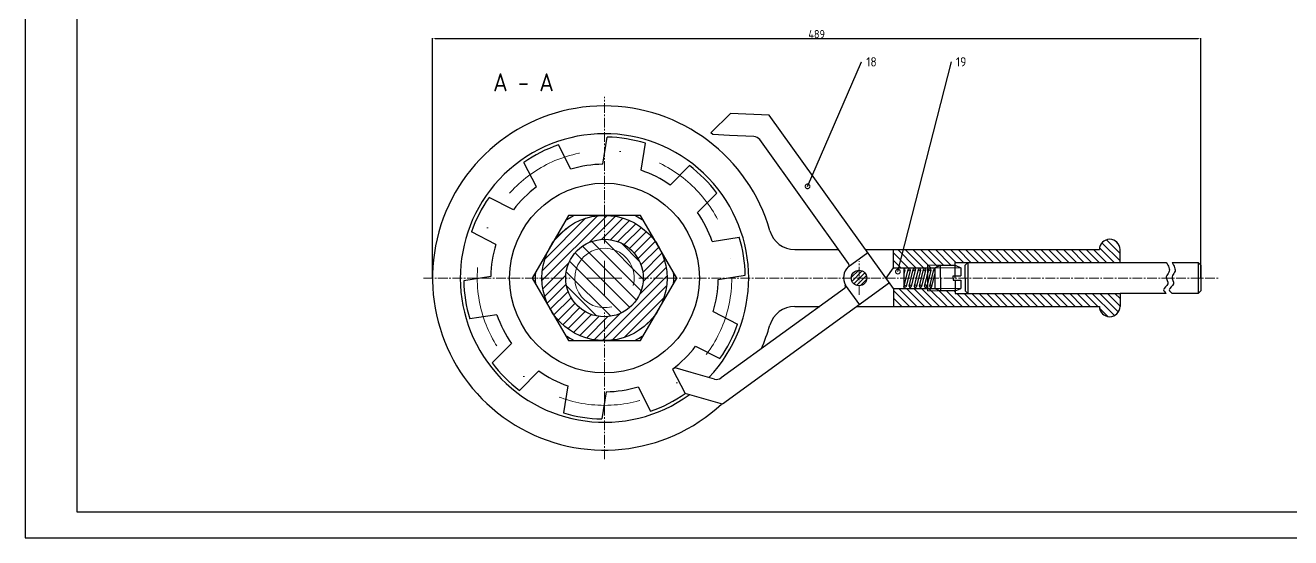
# Model space of a CAD drawing. Header units: millimetres. Extents: x 0 to 841, y 0 to 594.
# Drawn here: x 0 to 490.2, y 0 to 198.3 of the extents above; entities that cross this region are included whole.
import ezdxf
from ezdxf import colors
from ezdxf.entities.mleader import LeaderData, LeaderLine
from ezdxf.math import Vec2, Vec3

# ---------------------------------------------------------------- set-up
doc = ezdxf.new("R2010")
doc.units = ezdxf.units.MM
doc.header["$LTSCALE"] = 5
doc.linetypes.add('CENTER2', pattern=[1.125, 0.75, -0.125, 0.125, -0.125])
doc.linetypes.add('DASHDOT2', pattern=[12.7, 6.35, -3.175, 0, -3.175])
doc.layers.get('0').update_dxf_attribs({"lineweight": 30})
for name, color, linetype, lineweight in [('Cote', 7, 'Continuous', 13), ('Hasuri', 7, 'Continuous', 13), ('Layer1', 7, 'DASHDOT2', 13), ('Thick', 7, 'Continuous', 30), ('Thin', 7, 'Continuous', 13)]:
    doc.layers.add(name, color=color, linetype=linetype, lineweight=lineweight)
doc.styles.get("Standard").update_dxf_attribs({"font": 'isocp.shx'})
doc.dimstyles.get("Standard").update_dxf_attribs({"dimtxt": 3.2, "dimasz": 1, "dimexe": 0.18, "dimexo": 0.0625, "dimgap": 0.09, "dimtad": 1, "dimdec": 0, "dimzin": 0, "dimdsep": 46, "dimtxsty": 'Standard', "dimcen": 0.09, "dimadec": 0, "dimazin": 0, "dimtfac": 1, "dimtdec": 0, "dimtofl": 0, "dimtmove": 0, "dimatfit": 3, "dimfxl": 1, "dimtolj": 1, "dimtzin": 0, "dimarcsym": 1})

# ---------------------------------------------------------------- blocks, each defined once
blk = doc.blocks.new('*U18')
at = {"layer": 'Hasuri', "color": 0, "linetype": 'CENTER2', "transparency": 16777216}
for p, q in [((0, 13.32), (0, 70.12)), ((-70.12, 0), (-13.32, 0)), ((13.32, 0), (237.88, 0)), ((0, -70.12), (0, -13.32))]:
    blk.add_line(p, q, dxfattribs=at)
at = {"layer": 'Hasuri', "color": 0, "linetype": 'Continuous', "transparency": 16777216}
for p, q in [((0, -6.66), (0, 6.66)), ((-6.66, 0), (6.66, 0))]:
    blk.add_line(p, q, dxfattribs=at)
blk = doc.blocks.new('*U19')
at = {"layer": 'Thick'}
for p, q in [((-7.5, -5.31), (-7.5, 5.31)), ((7.5, -5.31), (7.5, 5.31))]:
    blk.add_line(p, q, dxfattribs=at)
blk = doc.blocks.new('*U20')
at = {"layer": 'Thick', "color": 0, "linetype": 'ByBlock', "lineweight": -2, "transparency": 16777216}
blk.add_blockref('*U19', (224.35, 149.24), dxfattribs=at)
for p, rotation in [((195.71, 139.94), 35.99999999999999), ((252.98, 139.94), 324), ((178.01, 115.58), 72), ((270.68, 115.58), 288), ((178.01, 85.47), 108), ((270.68, 85.47), 252), ((195.71, 61.11), 144), ((252.98, 61.11), 216), ((224.35, 51.8), 180)]:
    blk.add_blockref('*U19', p, dxfattribs=dict(at, rotation=rotation))
blk = doc.blocks.new('*U21')
at = {"layer": 'Thick'}
blk.add_circle((0, 0), 0.4, dxfattribs=at)
blk = doc.blocks.new('*U22')
at = {"layer": 'Thick', "color": 0, "linetype": 'ByBlock', "lineweight": -2, "transparency": 16777216}
for p in [(0, 0), (2, 0), (4, 0), (6, 0), (8, 0)]:
    blk.add_blockref('*U21', p, dxfattribs=at)
blk = doc.blocks.new('*U23')
at = {"layer": 'Thick'}
blk.add_circle((0, 0), 0.4, dxfattribs=at)
blk = doc.blocks.new('*U24')
at = {"layer": 'Thick', "color": 0, "linetype": 'ByBlock', "lineweight": -2, "transparency": 16777216}
for p in [(0, 0), (2, 0), (4, 0), (6, 0), (8, 0)]:
    blk.add_blockref('*U23', p, dxfattribs=at)
blk = doc.blocks.new('*U25')
at = {"layer": 'Thick'}
for p, q in [((-1.19, -3.1), (0.41, 3.3)), ((1.19, 3.1), (-0.41, -3.3))]:
    blk.add_line(p, q, dxfattribs=at)
blk = doc.blocks.new('*U26')
at = {"layer": 'Thick', "color": 0, "linetype": 'ByBlock', "lineweight": -2, "transparency": 16777216}
for p in [(0, 0), (2, 0), (4, 0), (6, 0), (8, 0)]:
    blk.add_blockref('*U25', p, dxfattribs=at)
blk = doc.blocks.new('*U27')
at = {"layer": 'Thin', "color": 0, "linetype": 'CENTER2', "transparency": 16777216}
for p, q in [((0, 0.6), (0, 6.5)), ((-6.5, 0), (-0.6, 0)), ((0.6, 0), (6.5, 0)), ((0, -6.5), (0, -0.6))]:
    blk.add_line(p, q, dxfattribs=at)
at = {"layer": 'Thin', "color": 0, "linetype": 'Continuous', "transparency": 16777216}
for p, q in [((-0.3, 0), (0.3, 0)), ((0, -0.3), (0, 0.3))]:
    blk.add_line(p, q, dxfattribs=at)
blk = doc.blocks.new('_DotSmall')
at = {"color": 0, "linetype": 'ByBlock', "const_width": 0.5}
blk.add_lwpolyline([(-0.0625, 0, 1), (0.0625, 0, 1)], format="xyb", close=True, dxfattribs=at)
blk = doc.blocks.new('*D36')
at = {"layer": 'Cote', "color": 0, "lineweight": -2, "transparency": 16777216}
for p, q in [((157.73, 100.58), (157.73, 193.41)), ((158.73, 193.23), (454.36, 193.23)), ((455.36, 100.58), (455.36, 193.41))]:
    blk.add_line(p, q, dxfattribs=at)
at = {"layer": 'Cote', "color": 0, "transparency": 16777216}
for points in [[(158.73, 193.39), (158.73, 193.06), (157.73, 193.23)], [(454.36, 193.39), (454.36, 193.06), (455.36, 193.23)]]:
    blk.add_solid(points, dxfattribs=at)
at = {"layer": 'Defpoints', "color": 0, "transparency": 16777216}
for p in [(455.36, 193.23), (157.73, 100.52), (455.36, 100.52)]:
    blk.add_point(p, dxfattribs=at)
at = {"layer": 'Cote', "color": 0, "transparency": 16777216, "insert": (306.54, 194.92), "char_height": 3.2, "attachment_point": 5}
blk.add_mtext('\\A1;{\\Fisocp|c238;489}', dxfattribs=at)

msp = doc.modelspace()

# ---------------------------------------------------------------- hatches: boundary and pattern name
at = {"layer": 'Hasuri', "transparency": 33554687}
h = msp.add_hatch(dxfattribs=at)
h.set_pattern_fill('ANSI31', color=256, scale=0.65, angle=90)
h.paths.add_polyline_path([(424.04, 111.52, 1), (416.04, 111.52), (339.63, 111.52), (336.29, 111.52), (336.29, 104.52), (352.36, 104.52), (354.56, 105.52), (360.16, 105.52), (360.16, 106.52), (387.16, 106.52), (424.04, 106.52)])
h.paths.add_polyline_path([(424.04, 94.52), (365.04, 94.52), (360.16, 94.52), (360.16, 95.52), (354.56, 95.52), (352.36, 96.52), (336.29, 96.52), (336.29, 89.52), (339.65, 89.52), (416.04, 89.52, 1), (424.04, 89.52)])
h = msp.add_hatch(dxfattribs=at)
h.set_pattern_fill('ANSI31', color=256, scale=0.37)
h.paths.add_polyline_path([(319.95, 100.52), (322.95, 100.52), (322.95, 100.52), (322.95, 100.52), (325.95, 100.52, 0.999988)])
h.paths.add_polyline_path([(325.95, 100.52), (323.55, 100.52), (322.95, 100.52), (322.95, 100.52), (322.95, 100.52), (322.65, 100.52), (319.95, 100.52, 1)])
at = {"layer": 'Thin', "transparency": 33554687}
h = msp.add_hatch(dxfattribs=at)
h.set_pattern_fill('ANSI31', color=256, scale=0.8)
h.paths.add_polyline_path([(224.35, 124.77, 0.414214), (200.1, 100.52), (209.35, 100.52, -0.414214), (224.35, 115.52)])
h.paths.add_polyline_path([(224.35, 85.52, -0.414214), (209.35, 100.52), (200.1, 100.52, 0.414214), (224.35, 76.27)])
h.paths.add_polyline_path([(248.59, 100.52), (239.35, 100.52, -0.414214), (224.35, 85.52), (224.35, 76.27, 0.414214)])
h.paths.add_polyline_path([(224.35, 124.77), (224.35, 115.52, -0.414214), (239.35, 100.52), (248.59, 100.52, 0.414214)])
h = msp.add_hatch(dxfattribs=at)
h.set_pattern_fill('ANSI31', color=256, scale=1.2, angle=90)
h.paths.add_polyline_path([(224.35, 112.02), (224.35, 115.52, 0.414214), (209.35, 100.52, 0.414214), (224.35, 85.52), (224.35, 89.02, -0.414214), (212.85, 100.52, -0.414214)])
h.paths.add_polyline_path([(224.35, 112.02, 0.414214), (212.85, 100.52, 0.414214), (224.35, 89.02)], flags=17)
h.paths.add_polyline_path([(224.35, 112.02), (224.35, 89.02, 0.414214), (235.85, 100.52, 0.414214)], flags=17)
h.paths.add_polyline_path([(239.35, 100.52, 0.414214), (224.35, 115.52), (224.35, 112.02, -0.414214), (235.85, 100.52, -0.414214), (224.35, 89.02), (224.35, 85.52, 0.414214)])

# ---------------------------------------------------------------- linework, layer by layer
at = {"layer": 'Layer1'}
msp.add_circle((224.35, 100.52), 49.3, dxfattribs=at)
at = {"layer": 'Thick'}
for p, q in [((265.54, 156.77), (273.11, 164.24)), ((288.12, 163.58), (273.11, 164.24)), ((336.29, 96.52), (288.12, 163.58)), ((266.31, 156.03), (265.54, 156.77)), ((272.73, 155.74), (266.31, 156.03)), ((282.17, 155.33), (272.73, 155.74)), ((318.9, 106.15), (284.47, 154.08)), ((298.03, 111.52), (315.04, 111.52)), ((318.78, 104.85), (326.35, 110.36)), ((325.51, 111.52), (339.62, 111.52)), ((336.29, 104.52), (336.29, 111.52)), ((339.63, 111.52), (416.04, 111.52)), ((424.04, 106.52), (424.04, 111.52)), ((333.41, 100.52), (336.29, 104.52)), ((336.29, 104.52), (352.36, 104.52)), ((340.36, 104.52), (340.36, 96.52)), ((340.74, 103.62), (340.36, 102.09)), ((349.47, 105.52), (349.47, 95.52)), ((350.37, 97.42), (351.97, 103.81)), ((352.36, 104.52), (354.56, 105.52)), ((352.36, 104.52), (352.36, 96.52)), ((354.56, 100.52), (354.56, 105.52)), ((354.56, 105.52), (360.16, 105.52)), ((360.16, 100.52), (360.16, 106.52)), ((360.16, 106.52), (387.16, 106.52)), ((360.16, 101.32), (360.16, 105.52)), ((360.16, 105.52), (362.36, 104.52)), ((362.36, 104.52), (362.36, 101.32)), ((364.04, 105.52), (365.04, 106.52)), ((364.04, 100.52), (364.04, 105.52)), ((365.04, 106.52), (424.04, 106.52)), ((365.04, 106.52), (365.04, 94.52)), ((424.04, 106.52), (441.96, 106.52)), ((444.2, 106.52), (449.76, 106.52)), ((449.76, 106.52), (454.36, 106.52)), ((454.36, 106.52), (455.36, 105.52)), ((454.36, 106.52), (454.36, 94.52)), ((455.36, 105.52), (455.36, 95.52)), ((334.79, 98.6), (270, 51.67)), ((322.95, 100.52), (322.95, 100.52)), ((322.95, 100.52), (322.95, 100.52)), ((322.95, 100.52), (322.95, 100.52)), ((351.15, 97.23), (352.36, 102.07)), ((354.56, 100.52), (354.56, 95.52)), ((359.36, 100.52), (359.36, 101.32)), ((359.36, 101.32), (362.36, 101.32)), ((359.36, 100.52), (359.36, 99.72)), ((359.36, 99.72), (362.36, 99.72)), ((360.16, 99.72), (360.16, 95.52)), ((362.36, 99.72), (362.36, 96.52)), ((364.04, 100.52), (364.04, 95.52)), ((317.34, 96.46), (269.54, 61.83)), ((317.64, 97.73), (323.08, 90.12)), ((336.29, 96.52), (352.36, 96.52)), ((336.29, 96.52), (336.29, 89.52)), ((352.36, 96.52), (354.56, 95.52)), ((360.16, 95.52), (354.56, 95.52)), ((360.16, 95.52), (362.36, 96.52)), ((360.16, 95.52), (360.16, 94.52)), ((360.16, 94.52), (387.16, 94.52)), ((364.04, 95.52), (365.04, 94.52)), ((365.04, 94.52), (424.04, 94.52)), ((424.04, 94.52), (424.04, 89.52)), ((441.96, 94.52), (424.04, 94.52)), ((454.36, 94.52), (444.2, 94.52)), ((454.36, 94.52), (455.36, 95.52)), ((298.03, 89.52), (307.77, 89.52)), ((322.26, 89.52), (339.65, 89.52)), ((339.63, 89.52), (391.46, 89.52)), ((339.63, 89.52), (416.04, 89.52)), ((251.69, 65.72), (250.73, 65.25)), ((257.88, 63.96), (251.69, 65.72)), ((266.96, 61.37), (257.88, 63.96)), ((270, 51.67), (255.55, 55.78))]:
    msp.add_line(p, q, dxfattribs=at)
for points in [[(0, 0), (841, 0), (841, 594), (0, 594)], [(20, 10), (831, 10), (831, 584), (20, 584)], [(210.35, 124.77), (196.35, 100.52), (210.35, 76.27), (238.35, 76.27), (252.35, 100.52), (238.35, 124.77)]]:
    msp.add_lwpolyline(points, close=True, dxfattribs=at)
for centre, radius in [((224.35, 100.52), 36.75), ((224.35, 100.52), 24.25), ((224.35, 100.52), 15), ((322.95, 100.52), 3), ((340.76, 97.32), 0.4)]:
    msp.add_circle(centre, radius, dxfattribs=at)
for centre, radius, start, end in [((224.35, 100.52), 66.62, 15.9078, 312.9356), ((224.35, 100.52), 55.85, 316.379, 305.9723), ((224.35, 100.52), 54.55, 109.0904, 124.8955), ((224.35, 100.52), 54.55, 73.0904, 88.8955), ((282.04, 152.33), 3, 35.6911, 87.4854), ((224.35, 100.52), 44.05, 90.796, 107.19), ((224.35, 100.52), 44.05, 54.796, 71.19), ((224.35, 100.52), 54.55, 37.0904, 52.8955), ((224.35, 100.52), 44.05, 126.796, 143.19), ((224.35, 100.52), 54.55, 145.0904, 160.8955), ((224.35, 100.52), 26.82, 115.2818, 124.7182), ((224.35, 100.52), 26.82, 55.2818, 64.7182), ((224.35, 100.52), 44.05, 18.796, 35.19), ((298.03, 121.52), 10, 195.9078, 270), ((224.35, 100.52), 44.05, 162.796, 179.19), ((224.35, 100.52), 54.55, 1.0904, 16.8955), ((420.04, 111.52), 4, 0, 180), ((322.95, 100.52), 6, 133.912, 207.755), ((318.09, 105.57), 1, 313.912, 35.6911), ((340.36, 103.72), 0.4, 270, 90), ((352.36, 103.72), 0.4, 90, 270), ((352.36, 103.72), 0.4, 90, 270), ((224.35, 100.52), 54.55, 181.0904, 196.8955), ((224.35, 100.52), 26.82, 175.2818, 184.7182), ((224.35, 100.52), 26.82, 355.2818, 4.7182), ((224.35, 100.52), 44.05, 342.796, 359.19), ((322.95, 100.52), 6, 359.9739, 359.9742), ((316.75, 97.27), 1, 305.9195, 27.755), ((298.03, 79.52), 10, 90, 164.0922), ((420.04, 89.52), 4, 180, 0), ((224.35, 100.52), 44.05, 198.796, 215.19), ((224.35, 100.52), 26.82, 235.2818, 244.7182), ((224.35, 100.52), 26.82, 295.2818, 304.7182), ((224.35, 100.52), 54.55, 325.0904, 340.8955), ((224.35, 100.52), 66.62, 335.651, 344.0922), ((224.35, 100.52), 44.05, 306.796, 323.19), ((224.35, 100.52), 54.55, 217.0904, 232.8955), ((224.35, 100.52), 44.05, 234.796, 251.19), ((267.78, 64.26), 3, 254.1252, 305.9195), ((224.35, 100.52), 44.05, 270.796, 287.19), ((224.35, 100.52), 54.55, 289.0904, 304.8955), ((224.35, 100.52), 54.55, 253.0904, 268.8955)]:
    msp.add_arc(centre, radius, start, end, dxfattribs=at)
for points in [[(441.96, 106.52), (442.97, 102.75), (441.96, 100.97), (442.54, 98.24), (440.91, 95.96), (441.96, 94.52)], [(444.2, 106.52), (445.2, 102.75), (444.2, 100.97), (444.77, 98.24), (443.14, 95.96), (444.2, 94.52)]]:
    msp.add_spline(points, degree=3, dxfattribs=at)
at = {"layer": 'Thin'}
for p, q in [((354.56, 105.52), (349.47, 105.52)), ((352.36, 104.52), (362.36, 104.52)), ((354.56, 95.52), (349.47, 95.52)), ((352.36, 96.52), (362.36, 96.52))]:
    msp.add_line(p, q, dxfattribs=at)
msp.add_arc((224.35, 100.52), 11.5, 345.0873, 284.4857, dxfattribs=at)

# ---------------------------------------------------------------- block references
at = {"layer": 'Hasuri', "linetype": 'CENTER2'}
msp.add_blockref('*U18', (224.35, 100.52), dxfattribs=at)
at = {"layer": 'Thick', "rotation": 350.9929654302778}
msp.add_blockref('*U20', (-12.97, 36.36), dxfattribs=at)
at = {"layer": 'Thick'}
for name, p in [('*U26', (341.56, 100.52)), ('*U22', (342.36, 103.72))]:
    msp.add_blockref(name, p, dxfattribs=at)
at = {"layer": 'Thick', "xscale": -1, "rotation": 180}
msp.add_blockref('*U24', (342.76, 97.32), dxfattribs=at)
at = {"layer": 'Thin', "linetype": 'CENTER2'}
msp.add_blockref('*U27', (322.95, 100.52), dxfattribs=at)

# ---------------------------------------------------------------- texts
at = {"layer": 'Thick', "insert": (181.22, 179.78), "char_height": 6.971, "attachment_point": 1}
msp.add_mtext_dynamic_manual_height_columns('A - A', width=922.4166, gutter_width=34.86, heights=[9.58], dxfattribs=at)

# ---------------------------------------------------------------- dimensions: what is measured, and where the dimension line sits
at = {"layer": 'Cote'}
dim = msp.add_linear_dim(base=(455.36, 193.23), p1=(157.73, 100.52), p2=(455.36, 100.52), text='{\\Fisocp|c238;489}', dimstyle='Standard', dxfattribs=at)
dim.commit()
dim.dimension.update_dxf_attribs({"geometry": '*D36', "text_midpoint": (306.54, 194.92)})

# ---------------------------------------------------------------- leaders
at = {"layer": 'Thin'}
ml = msp.add_multileader_mtext('Standard', dxfattribs=at)
ml.set_content('18', color=256)
ml.set_leader_properties()
ml.set_arrow_properties(name='DOTSMALL')
ml.build(insert=Vec2(0, 0))
ml.multileader.update_dxf_attribs({"dogleg_length": 0, "arrow_head_size": 3.6, "scale": 20})
ctx = ml.context
ctx.base_point, ctx.scale, ctx.char_height, ctx.arrow_head_size, ctx.landing_gap_size, ctx.plane_origin = Vec3(323.94, 184.2), 20, 3.6, 3.6, 1.8, Vec3(303, 136)
notes = []
notes.append((ctx, [(0, (1, 1, 0), (323.94, 184.2), (1, 0), 0, [(0, [(303, 136)], 0, [])])]))
ctx.mtext.insert, ctx.mtext.flow_direction = Vec3(325.74, 186), 5
ml = msp.add_multileader_mtext('Standard', dxfattribs=at)
ml.set_content('19', color=256)
ml.set_leader_properties()
ml.set_arrow_properties(name='DOTSMALL')
ml.build(insert=Vec2(0, 0))
ml.multileader.update_dxf_attribs({"dogleg_length": 0, "arrow_head_size": 3.6, "scale": 20})
ctx = ml.context
ctx.base_point, ctx.scale, ctx.char_height, ctx.arrow_head_size, ctx.landing_gap_size, ctx.plane_origin = Vec3(358.7, 184.2), 20, 3.6, 3.6, 1.8, Vec3(338, 103)
notes.append((ctx, [(0, (1, 1, 0), (358.7, 184.2), (1, 0), 0, [(0, [(338, 103)], 0, [])])]))
ctx.mtext.insert, ctx.mtext.flow_direction = Vec3(360.5, 186), 5
for ctx, leaders in notes:
    for number, flags, end, landing, length, lines in leaders:
        leader = LeaderData()
        leader.index, (leader.has_last_leader_line, leader.has_dogleg_vector, leader.attachment_direction) = number, flags
        leader.last_leader_point, leader.dogleg_vector, leader.dogleg_length = Vec3(end), Vec3(landing), length
        for number, points, colour, breaks in lines:
            line = LeaderLine()
            line.index, line.vertices, line.color, line.breaks = number, Vec3.list(points), colors.encode_raw_color(colour), breaks
            leader.lines.append(line)
        ctx.leaders.append(leader)

doc.saveas('drawing.dxf')
